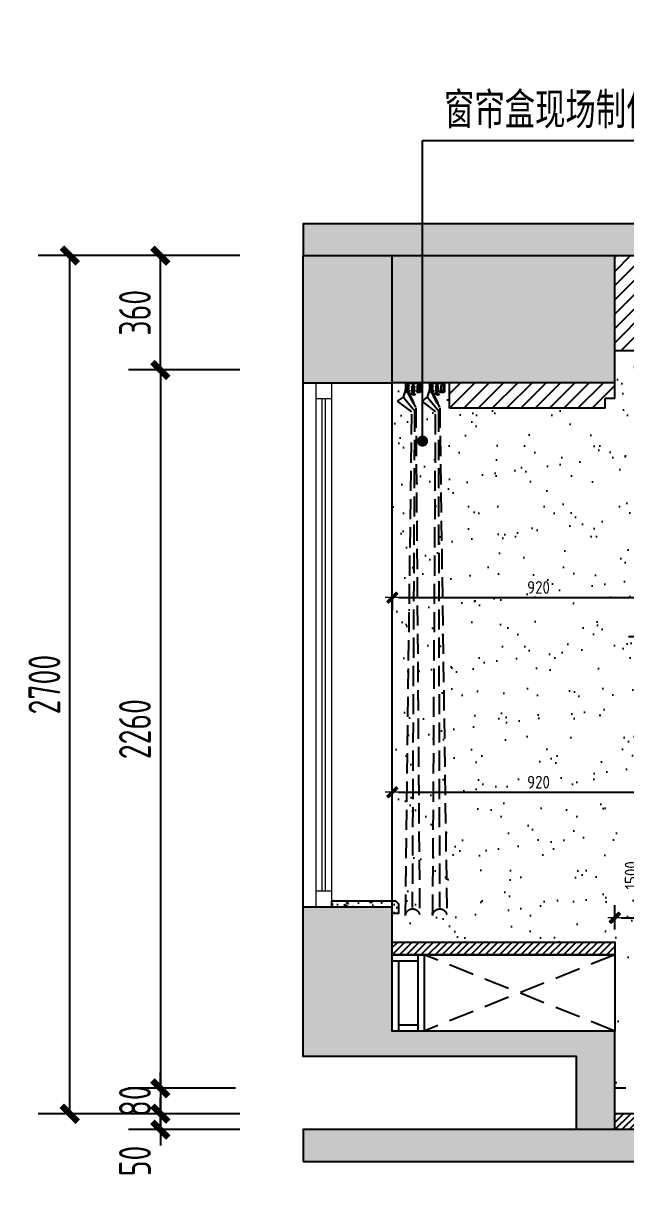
# Model space of a CAD drawing. Header units: millimetres. Extents: x 104198 to 1296755, y -81101 to 81453.
# Drawn here: x 588650 to 590544, y -26823 to -23123 of the extents above; entities that cross this region are included whole.
import ezdxf
from ezdxf.xclip import XClip

# ---------------------------------------------------------------- set-up
doc = ezdxf.new("R2010")
doc.units = ezdxf.units.MM
doc.header["$XCLIPFRAME"] = 0
doc.header["$PDMODE"] = 3
doc.linetypes.add('Ax-B-comp-L2qt-$0$Ax-B-comp-LG-$0${ Wide Dash }', pattern=[12, 4, -2, 4, -2])
doc.linetypes.add('DASH', pattern=[8.89, 6.35, -2.54])
doc.layers.get('Defpoints').update_dxf_attribs({"color": 250})
for name, color, linetype in [('0家具', 51, 'Continuous'), ('11-PL-原始门窗', 1, 'Continuous'), ('D■02 地材填充', 250, 'Continuous'), ('墙体', 7, 'Continuous'), ('天棚图层', 51, 'Continuous'), ('窗户', 1, 'Continuous')]:
    doc.layers.add(name, color=color, linetype=linetype)
doc.layers.add('P★01 活动家具', color=51, linetype='Continuous', lineweight=0)
doc.layers.add('P★06 平面窗户', color=60, linetype='Continuous', lineweight=0)
doc.styles.add('CCD_DIM', font='ARCHS.SHX')
doc.styles.add('尺寸标注', font='ARCHS.SHX', dxfattribs={"width": 0.8})
doc.styles.add('黑体', font='simhei.ttf', dxfattribs={"width": 0.7})
doc.dimstyles.get("Standard").update_dxf_attribs({"dimtxt": 0.18, "dimasz": 0.18, "dimexe": 0.18, "dimexo": 0.0625, "dimgap": 0.09, "dimtad": 0, "dimtih": 1, "dimtoh": 1, "dimdec": 4, "dimzin": 0, "dimdsep": 46, "dimtxsty": 'Standard', "dimcen": 0.09, "dimadec": 0, "dimazin": 0, "dimtfac": 1, "dimtdec": 4, "dimtofl": 0, "dimtmove": 0, "dimatfit": 3, "dimfxl": 1, "dimtolj": 1, "dimtzin": 0, "dimarcsym": 0})
doc.dimstyles.new('海龍1：20', dxfattribs={"dimscale": 20, "dimtxt": 2, "dimasz": 1, "dimexe": 2, "dimexo": 2, "dimgap": 0.6, "dimtad": 1, "dimdec": 0, "dimrnd": 5, "dimdsep": 46, "dimtxsty": 'CCD_DIM', "dimblk": 'WS-cj', "dimcen": 1, "dimclrd": 44, "dimclre": 44, "dimclrt": 2, "dimadec": 0, "dimazin": 2, "dimtfac": 1, "dimtdec": 4, "dimtix": 1, "dimtmove": 2, "dimatfit": 3, "dimldrblk": 'CCD_Leader_Arrow', "dimfxl": 5, "dimfxlon": 1, "dimtolj": 1, "dimarcsym": 0})
doc.dimstyles.new('海龍1：50', dxfattribs={"dimscale": 50, "dimtxt": 2, "dimasz": 1, "dimexe": 2, "dimexo": 2, "dimgap": 0.6, "dimtad": 1, "dimdec": 0, "dimrnd": 5, "dimdsep": 46, "dimtxsty": 'CCD_DIM', "dimblk": 'WS-cj', "dimcen": 1, "dimclrd": 44, "dimclre": 44, "dimclrt": 2, "dimadec": 0, "dimazin": 2, "dimtfac": 1, "dimtdec": 4, "dimtix": 1, "dimtmove": 2, "dimatfit": 3, "dimldrblk": 'CCD_Leader_Arrow', "dimfxl": 5, "dimfxlon": 1, "dimtolj": 1, "dimarcsym": 0})
doc.dimstyles.new('立面标注', dxfattribs={"dimtxt": 100, "dimasz": 35, "dimexe": 20, "dimexo": 100, "dimtad": 1, "dimdec": 0, "dimtxsty": '黑体', "dimblk": 'ARCHTICK', "dimcen": 80, "dimdle": 20, "dimclrd": 251, "dimclre": 251, "dimclrt": 256, "dimadec": 0, "dimazin": 0, "dimtfac": 1, "dimtdec": 0, "dimtix": 1, "dimtmove": 2, "dimatfit": 3, "dimldrblk": 'DOT', "dimfxl": 200, "dimfxlon": 1, "dimarcsym": 0})

# ---------------------------------------------------------------- blocks, each defined once
blk = doc.blocks.new('_ArchTick')
at = {"color": 2, "linetype": 'ByBlock', "const_width": 0.4}
blk.add_lwpolyline([(-0.5, -0.5), (0.5, 0.5)], dxfattribs=at)
blk = doc.blocks.new('*D170')
at = {"color": 44, "lineweight": -2, "transparency": 16777216}
for p, q in [((589810.3, -27171.2), (589810.3, -27515.7)), ((593490.3, -27165.7), (593490.3, -27515.7)), ((593490.3, -27415.7), (589810.3, -27415.7))]:
    blk.add_line(p, q, dxfattribs=at)
at = {"layer": 'Defpoints', "color": 0, "transparency": 16777216}
for p in [(593490.3, -26424), (589810.3, -27071.2), (589810.3, -27415.7)]:
    blk.add_point(p, dxfattribs=at)
at = {"color": 44, "lineweight": -2, "transparency": 16777216, "xscale": 50, "yscale": 50, "zscale": 50, "rotation": 180}
blk.add_blockref('_ArchTick', (589810.3, -27415.7), dxfattribs=at)
at = {"color": 44, "lineweight": -2, "transparency": 16777216, "xscale": 50, "yscale": 50, "zscale": 50}
blk.add_blockref('_ArchTick', (593490.3, -27415.7), dxfattribs=at)
at = {"color": 2, "transparency": 16777216, "insert": (591650.3, -27335.7), "char_height": 100, "attachment_point": 5, "style": '尺寸标注'}
blk.add_mtext('\\A1;3680', dxfattribs=at)
blk = doc.blocks.new('CCD_Leader_Arrow')
at = {"color": 50, "linetype": 'ByBlock'}
blk.add_line((0, 0), (-1, 0), dxfattribs=at)
for points in [[(-0.859, 0.668), (-0.597, 0.852), (-0.24, 0), (0, 0)], [(-0.859, -0.668), (-0.597, -0.852), (-0.24, 0), (0, 0)]]:
    blk.add_solid(points, dxfattribs=at)
blk = doc.blocks.new('WS-cj')
blk.add_hatch(color=2).paths.add_polyline_path([(0.588, 0.818), (-0.818, -0.588), (-0.588, -0.818), (0.818, 0.588)])
at = {"color": 2, "linetype": 'ByBlock', "lineweight": 0}
for p, q in [((-1.1, 0), (0, 0)), ((0, 0), (1.1, 0))]:
    blk.add_line(p, q, dxfattribs=at)
at = {"color": 2}
blk.add_lwpolyline([(0.588, 0.818), (-0.818, -0.588), (-0.588, -0.818), (0.818, 0.588)], close=True, dxfattribs=at)
blk = doc.blocks.new('*D171')
at = {"color": 44, "lineweight": -2, "transparency": 16777216}
for p, q in [((590510.3, -26915), (590510.3, -27265)), ((592890.3, -26915), (592890.3, -27265)), ((592890.3, -27165), (590510.3, -27165))]:
    blk.add_line(p, q, dxfattribs=at)
at = {"layer": 'Defpoints', "color": 0, "transparency": 16777216}
for p in [(592890.3, -26374), (590510.3, -26424), (590510.3, -27165)]:
    blk.add_point(p, dxfattribs=at)
at = {"color": 44, "lineweight": -2, "transparency": 16777216, "xscale": 50, "yscale": 50, "zscale": 50, "rotation": 180}
blk.add_blockref('_ArchTick', (590510.3, -27165), dxfattribs=at)
at = {"color": 44, "lineweight": -2, "transparency": 16777216, "xscale": 50, "yscale": 50, "zscale": 50}
blk.add_blockref('_ArchTick', (592890.3, -27165), dxfattribs=at)
at = {"color": 2, "transparency": 16777216, "insert": (591700.3, -27085), "char_height": 100, "attachment_point": 5, "style": '尺寸标注'}
blk.add_mtext('\\A1;2380', dxfattribs=at)
blk = doc.blocks.new('*D172')
at = {"color": 44, "lineweight": -2, "transparency": 16777216}
for p, q in [((589910.3, -26915), (589910.3, -27265)), ((590510.3, -26915), (590510.3, -27265)), ((590510.3, -27165), (589910.3, -27165))]:
    blk.add_line(p, q, dxfattribs=at)
at = {"layer": 'Defpoints', "color": 0, "transparency": 16777216}
for p in [(590510.3, -26424), (589910.3, -26524), (589910.3, -27165)]:
    blk.add_point(p, dxfattribs=at)
at = {"color": 44, "lineweight": -2, "transparency": 16777216, "xscale": 50, "yscale": 50, "zscale": 50, "rotation": 180}
blk.add_blockref('_ArchTick', (589910.3, -27165), dxfattribs=at)
at = {"color": 44, "lineweight": -2, "transparency": 16777216, "xscale": 50, "yscale": 50, "zscale": 50}
blk.add_blockref('_ArchTick', (590510.3, -27165), dxfattribs=at)
at = {"color": 2, "transparency": 16777216, "insert": (590210.3, -27085), "char_height": 100, "attachment_point": 5, "style": '尺寸标注'}
blk.add_mtext('\\A1;600', dxfattribs=at)
blk = doc.blocks.new('rf g')
at = {"color": 250, "linetype": 'DASH', "ltscale": 10}
for p, q in [((595649.1, -24315.5), (595649.1, -24320.4)), ((595649.1, -24322.4), (595649.1, -24334.5)), ((595649.1, -24322.4), (595649.1, -24334.5)), ((595649.1, -24336.5), (595649.1, -24341.5)), ((595694.5, -24313.5), (595651.1, -24313.5)), ((595661.5, -24343.5), (595651.1, -24343.5)), ((595652.1, -24338.5), (595652.1, -24318.5)), ((595653.6, -24322.9), (595653.6, -24337.9)), ((595654.1, -24316.5), (595658.3, -24316.5)), ((595659.2, -24340.5), (595654.1, -24340.5)), ((595660.1, -24339.2), (595659.2, -24340.5)), ((595659.6, -24337.9), (595659.6, -24322.9)), ((595659.6, -24337.9), (595659.6, -24322.9)), ((595660.5, -24316.5), (595660.5, -24318.5)), ((595660.5, -24316.5), (595685.1, -24316.5)), ((595661.5, -24343.5), (595661.5, -24339.3)), ((595695.5, -24335.1, 0), (595664.5, -24392.2, 0)), ((595668.6, -24339.1), (595668.6, -24329.4)), ((595668.6, -24339.1), (595668.6, -24339.1)), ((595670.4, -24330.7), (595670.4, -24317.6)), ((595671, -24343.4), (595671, -24339.7)), ((595671.6, -24343.9), (595671.3, -24343.9)), ((595671.4, -24316.5), (595674.2, -24316.5)), ((595674.2, -24331.9), (595671.4, -24331.9)), ((595671.6, -24351.7), (595671.6, -24343)), ((595672.5, -24342.1), (595673.2, -24342.1)), ((595674, -24343.4), (595674, -24351.7)), ((595674.3, -24343.9), (595674, -24343.9)), ((595674.6, -24339.7), (595674.6, -24343.4)), ((595675.2, -24317.6), (595675.2, -24330.7)), ((595677, -24329.4), (595677, -24339.1)), ((595684.1, -24343.5), (595684.1, -24339.3)), ((595684.1, -24343.5), (595694.5, -24343.5)), ((595685.1, -24316.5), (595685.1, -24318.5)), ((595685.6, -24339.2), (595686.4, -24340.5)), ((595686.1, -24337.9), (595686.1, -24322.9)), ((595686.1, -24337.9), (595686.1, -24322.9)), ((595686.4, -24340.5), (595691.5, -24340.5)), ((595691.5, -24340.5), (595687.2, -24340.5)), ((595687.3, -24316.5), (595691.5, -24316.5)), ((595691.5, -24316.5), (595687.3, -24316.5)), ((595692.1, -24322.9), (595692.1, -24337.9)), ((595693.5, -24318.5), (595693.5, -24338.5)), ((595693.5, -24338.5), (595693.5, -24318.5)), ((595703.2, -24359, 0), (595695.5, -24335.1, 0)), ((595696.5, -24315.5), (595696.5, -24320.4)), ((595696.5, -24322.4), (595696.5, -24334.5)), ((595696.5, -24322.4), (595696.5, -24334.5)), ((595696.5, -24336.5), (595696.5, -24341.5)), ((595724.2, -24315.5), (595724.2, -24320.4)), ((595724.2, -24322.4), (595724.2, -24334.5)), ((595724.2, -24322.4), (595724.2, -24334.5)), ((595724.2, -24336.5), (595724.2, -24341.5)), ((595769.6, -24313.5), (595726.2, -24313.5)), ((595736.6, -24343.5), (595726.2, -24343.5)), ((595727.2, -24338.5), (595727.2, -24318.5)), ((595728.7, -24322.9), (595728.7, -24337.9)), ((595729.2, -24316.5), (595733.4, -24316.5)), ((595734.3, -24340.5), (595729.2, -24340.5)), ((595735.2, -24339.2), (595734.3, -24340.5)), ((595734.7, -24337.9), (595734.7, -24322.9)), ((595734.7, -24337.9), (595734.7, -24322.9)), ((595735.6, -24316.5), (595735.6, -24318.5)), ((595735.6, -24316.5), (595760.2, -24316.5)), ((595736.6, -24343.5), (595736.6, -24339.3)), ((595770.6, -24335.1, 0), (595739.6, -24392.2, 0)), ((595743.7, -24339.1), (595743.7, -24329.4)), ((595743.7, -24339.1), (595743.7, -24339.1)), ((595745.5, -24330.7), (595745.5, -24317.6)), ((595746.1, -24343.4), (595746.1, -24339.7)), ((595746.7, -24343.9), (595746.4, -24343.9)), ((595746.5, -24316.5), (595749.3, -24316.5)), ((595749.3, -24331.9), (595746.5, -24331.9)), ((595746.7, -24351.7), (595746.7, -24343)), ((595747.6, -24342.1), (595748.3, -24342.1)), ((595749.1, -24343.4), (595749.1, -24351.7)), ((595749.4, -24343.9), (595749.1, -24343.9)), ((595749.7, -24339.7), (595749.7, -24343.4)), ((595750.3, -24317.6), (595750.3, -24330.7)), ((595752.1, -24329.4), (595752.1, -24339.1)), ((595759.2, -24343.5), (595759.2, -24339.3)), ((595759.2, -24343.5), (595769.6, -24343.5)), ((595760.2, -24316.5), (595760.2, -24318.5)), ((595760.7, -24339.2), (595761.5, -24340.5)), ((595761.2, -24337.9), (595761.2, -24322.9)), ((595761.2, -24337.9), (595761.2, -24322.9)), ((595761.5, -24340.5), (595766.6, -24340.5)), ((595766.6, -24340.5), (595762.3, -24340.5)), ((595762.4, -24316.5), (595766.6, -24316.5)), ((595766.6, -24316.5), (595762.4, -24316.5)), ((595767.2, -24322.9), (595767.2, -24337.9)), ((595768.6, -24318.5), (595768.6, -24338.5)), ((595768.6, -24338.5), (595768.6, -24318.5)), ((595778.3, -24359, 0), (595770.6, -24335.1, 0)), ((595771.6, -24315.5), (595771.6, -24320.4)), ((595771.6, -24322.4), (595771.6, -24334.5)), ((595771.6, -24322.4), (595771.6, -24334.5)), ((595771.6, -24336.5), (595771.6, -24341.5)), ((595668.6, -24348.4), (595666.6, -24352.3)), ((595666.6, -24352.3), (595668.4, -24353.2)), ((595668.4, -24353.2), (595670.3, -24349.5)), ((595682, -24354.5), (595670.7, -24377.1)), ((595670.7, -24377.1), (595672.5, -24377.9)), ((595672.5, -24352.6), (595673.2, -24352.6)), ((595672.5, -24377.9), (595683.7, -24356.2)), ((595703.2, -24359, 0), (595672.5, -24396.4, 0)), ((595677.2, -24405.6, 0), (595720.2, -24371.8, 0)), ((595720.2, -24371.8, 0), (595703.2, -24359, 0)), ((595743.7, -24348.4), (595741.7, -24352.3)), ((595741.7, -24352.3), (595743.5, -24353.2)), ((595743.5, -24353.2), (595745.4, -24349.5)), ((595757.1, -24354.5), (595745.8, -24377.1)), ((595745.8, -24377.1), (595747.6, -24377.9)), ((595778.3, -24359, 0), (595747.5, -24396.4, 0)), ((595747.6, -24352.6), (595748.3, -24352.6)), ((595747.6, -24377.9), (595758.8, -24356.2)), ((595752.3, -24405.6, 0), (595797.8, -24371.8, 0)), ((595797.8, -24371.8, 0), (595778.3, -24359, 0)), ((595664.5, -24392.2, 0), (595641.9, -25988.2, 0)), ((595668.8, -24404.4, 0), (595665.1, -25964.3, 0)), ((595686.5, -25987.6, 0), (595677.2, -24405.6, 0)), ((595739.6, -24392.2, 0), (595727.7, -25988.2, 0)), ((595743.9, -24404.4, 0), (595750.9, -25964.3, 0)), ((595772.3, -25987.6, 0), (595752.3, -24405.6, 0))]:
    blk.add_line(p, q, dxfattribs=at)
for centre, radius, start, end in [((595651.1, -24315.5), 2, 90, 180), ((595649.1, -24321.4), 0.999, 270, 90), ((595649.1, -24335.5), 0.999, 270, 90), ((595651.1, -24341.5), 2, 180, 270), ((595654.1, -24318.5), 2, 90, 180), ((595654.1, -24338.5), 2, 180, 270), ((595656.6, -24324.2), 3.25, 22.6805, 157.3193), ((595656.6, -24336.7), 3.25, 202.6807, 337.3195), ((595661, -24315.7), 2.77, 195.2206, 259.8468), ((595660.8, -24339.7), 0.835, 22.312, 145.9796), ((595667.5, -24338.7), 0.757, 118.8586, 287.8987), ((595669, -24341.7), 4.15, 95.3143, 117.5624), ((595669, -24341.7), 2.65, 98.3391, 119.9384), ((595670.4, -24325.9), 1.82, 88.7213, 165.1682), ((595670.4, -24325.9), 1.82, 88.7213, 165.1682), ((595664.2, -24327.4), 4.89, 336.0033, 23.9967), ((595672.8, -24328), 11.9, 249.2673, 290.7327), ((595675.3, -24354.1), 8.73, 16.6475, 139.6153), ((595671.4, -24317.5), 0.996, 89.9947, 188.2586), ((595671.4, -24330.9), 0.996, 171.7414, 270.0053), ((595671.9, -24343.2), 0.921, 195.9269, 230.5269), ((595672.7, -24343.2), 1.12, 102.4955, 170.6491), ((595672.9, -24343.2), 1.12, 350.6491, 77.5045), ((595674.2, -24317.5), 0.996, 351.7414, 90.0053), ((595674.2, -24330.9), 0.996, 269.9947, 8.2586), ((595673.7, -24343.2), 0.921, 309.4731, 344.0731), ((595675.3, -24325.9), 1.82, 14.8318, 91.2787), ((595681.5, -24327.4), 4.89, 156.0033, 203.9967), ((595676.6, -24341.7), 4.15, 62.4376, 84.6857), ((595676.6, -24341.7), 2.65, 60.0616, 81.6609), ((595678.2, -24338.7), 0.757, 252.1013, 61.1414), ((595684.9, -24339.7), 0.835, 34.0204, 157.688), ((595684.6, -24315.7), 2.77, 280.1532, 344.7794), ((595689.1, -24324.2), 3.25, 22.6807, 157.3195), ((595689.1, -24336.7), 3.25, 202.6805, 337.3193), ((595691.5, -24318.5), 2, 0, 90), ((595691.5, -24318.5), 2, 0, 90), ((595691.5, -24338.5), 2, 270, 0), ((595691.5, -24338.5), 2, 270, 0), ((595694.5, -24315.5), 2, 0, 90), ((595694.5, -24341.5), 2, 270, 0), ((595696.5, -24321.4), 0.999, 90, 270), ((595696.5, -24335.5), 0.999, 90, 270), ((595726.2, -24315.5), 2, 90, 180), ((595724.2, -24321.4), 0.999, 270, 90), ((595724.2, -24335.5), 0.999, 270, 90), ((595726.2, -24341.5), 2, 180, 270), ((595729.2, -24318.5), 2, 90, 180), ((595729.2, -24338.5), 2, 180, 270), ((595731.7, -24324.2), 3.25, 22.6805, 157.3193), ((595731.7, -24336.7), 3.25, 202.6807, 337.3195), ((595736.1, -24315.7), 2.77, 195.2206, 259.8468), ((595735.8, -24339.7), 0.835, 22.312, 145.9796), ((595742.5, -24338.7), 0.757, 118.8586, 287.8987), ((595744.1, -24341.7), 4.15, 95.3143, 117.5624), ((595744.1, -24341.7), 2.65, 98.3391, 119.9384), ((595745.5, -24325.9), 1.82, 88.7213, 165.1682), ((595745.5, -24325.9), 1.82, 88.7213, 165.1682), ((595739.3, -24327.4), 4.89, 336.0033, 23.9967), ((595747.9, -24328), 11.9, 249.2673, 290.7327), ((595750.4, -24354.1), 8.73, 16.6475, 139.6153), ((595746.5, -24317.5), 0.996, 89.9947, 188.2586), ((595746.5, -24330.9), 0.996, 171.7414, 270.0053), ((595747, -24343.2), 0.921, 195.9269, 230.5269), ((595747.8, -24343.2), 1.12, 102.4955, 170.6491), ((595748, -24343.2), 1.12, 350.6491, 77.5045), ((595749.3, -24317.5), 0.996, 351.7414, 90.0053), ((595749.3, -24330.9), 0.996, 269.9947, 8.2586), ((595748.8, -24343.2), 0.921, 309.4731, 344.0731), ((595750.4, -24325.9), 1.82, 14.8318, 91.2787), ((595756.6, -24327.4), 4.89, 156.0033, 203.9967), ((595751.7, -24341.7), 4.15, 62.4376, 84.6857), ((595751.7, -24341.7), 2.65, 60.0616, 81.6609), ((595753.3, -24338.7), 0.757, 252.1013, 61.1414), ((595760, -24339.7), 0.835, 34.0204, 157.688), ((595759.7, -24315.7), 2.77, 280.1532, 344.7794), ((595764.2, -24324.2), 3.25, 22.6807, 157.3195), ((595764.2, -24336.7), 3.25, 202.6805, 337.3193), ((595766.6, -24318.5), 2, 0, 90), ((595766.6, -24318.5), 2, 0, 90), ((595766.6, -24338.5), 2, 270, 0), ((595766.6, -24338.5), 2, 270, 0), ((595769.6, -24315.5), 2, 0, 90), ((595769.6, -24341.5), 2, 270, 0), ((595771.6, -24321.4), 0.999, 90, 270), ((595771.6, -24335.5), 0.999, 90, 270), ((595675.3, -24354.1), 6.72, 355.9947, 137.7927), ((595672.7, -24351.5), 1.12, 189.3509, 257.5045), ((595672.9, -24351.5), 1.12, 282.4955, 9.3509), ((595675.3, -24354.1), 8.72, 345.6957, 16.6475), ((595750.4, -24354.1), 6.72, 355.9947, 137.7927), ((595747.8, -24351.5), 1.12, 189.3509, 257.5045), ((595748, -24351.5), 1.12, 282.4955, 9.3509), ((595750.4, -24354.1), 8.72, 345.6957, 16.6475), ((595679.8, -24404.6, 0), 11, 131.9958, 179.1495), ((595754.9, -24404.6, 0), 11, 131.9958, 179.1495), ((595664.2, -25991.4), 22.3, 3.9451, 175.6755), ((595749.9, -25991.4), 22.3, 3.9451, 175.6755)]:
    blk.add_arc(centre, radius, start, end, dxfattribs=at)
blk = doc.blocks.new('*D209')
at = {"color": 44, "lineweight": -2, "transparency": 16777216}
for p, q in [((589080.8, -26473.5), (589080.8, -26423.5)), ((589291.4, -26473.5), (588980.8, -26473.5)), ((589080.8, -26473.5), (589080.8, -26553.5)), ((589269.5, -26553.5), (588980.8, -26553.5)), ((589080.8, -26553.5), (589080.8, -26603.5))]:
    blk.add_line(p, q, dxfattribs=at)
at = {"layer": 'Defpoints', "color": 0, "transparency": 16777216}
for p in [(589391.4, -26473.5), (589080.8, -26553.5), (589369.5, -26553.5)]:
    blk.add_point(p, dxfattribs=at)
at = {"color": 44, "lineweight": -2, "transparency": 16777216, "xscale": 50, "yscale": 50, "zscale": 50}
for p, rotation in [((589080.8, -26473.5), 270), ((589080.8, -26553.5), 90)]:
    blk.add_blockref('_ArchTick', p, dxfattribs=dict(at, rotation=rotation))
at = {"color": 2, "transparency": 16777216, "insert": (589000.8, -26513.5), "char_height": 100, "attachment_point": 5, "rotation": 90, "style": '尺寸标注'}
blk.add_mtext('\\A1;80', dxfattribs=at)
blk = doc.blocks.new('*D210')
at = {"color": 44, "lineweight": -2, "transparency": 16777216}
for p, q in [((589045.9, -23853.5), (588695.9, -23853.5)), ((588795.9, -26553.5), (588795.9, -23853.5)), ((589045.9, -26553.5), (588695.9, -26553.5))]:
    blk.add_line(p, q, dxfattribs=at)
at = {"layer": 'Defpoints', "color": 0, "transparency": 16777216}
for p in [(588795.9, -23853.5), (589790.3, -23853.5), (589280.8, -26553.5)]:
    blk.add_point(p, dxfattribs=at)
at = {"color": 44, "lineweight": -2, "transparency": 16777216, "xscale": 50, "yscale": 50, "zscale": 50}
for p, rotation in [((588795.9, -23853.5), 90), ((588795.9, -26553.5), 270)]:
    blk.add_blockref('_ArchTick', p, dxfattribs=dict(at, rotation=rotation))
at = {"color": 2, "transparency": 16777216, "insert": (588715.9, -25203.5), "char_height": 100, "attachment_point": 5, "rotation": 90, "style": '尺寸标注'}
blk.add_mtext('\\A1;2700', dxfattribs=at)
blk = doc.blocks.new('*D211')
at = {"color": 44, "lineweight": -2, "transparency": 16777216}
for p, q in [((589330.8, -24213.5), (588980.8, -24213.5)), ((589080.8, -24213.5), (589080.8, -26473.5)), ((589317.1, -26473.5), (588980.8, -26473.5))]:
    blk.add_line(p, q, dxfattribs=at)
at = {"layer": 'Defpoints', "color": 0, "transparency": 16777216}
for p in [(589790.3, -24213.5), (589080.8, -26473.5), (589417.1, -26473.5)]:
    blk.add_point(p, dxfattribs=at)
at = {"color": 44, "lineweight": -2, "transparency": 16777216, "xscale": 50, "yscale": 50, "zscale": 50}
for p, rotation in [((589080.8, -24213.5), 90), ((589080.8, -26473.5), 270)]:
    blk.add_blockref('_ArchTick', p, dxfattribs=dict(at, rotation=rotation))
at = {"color": 2, "transparency": 16777216, "insert": (589000.8, -25343.5), "char_height": 100, "attachment_point": 5, "rotation": 90, "style": '尺寸标注'}
blk.add_mtext('\\A1;2260', dxfattribs=at)
blk = doc.blocks.new('*D212')
at = {"color": 44, "lineweight": -2, "transparency": 16777216}
for p, q in [((589330.8, -23853.5), (588980.8, -23853.5)), ((589080.8, -24213.5), (589080.8, -23853.5)), ((589330.8, -24213.5), (588980.8, -24213.5))]:
    blk.add_line(p, q, dxfattribs=at)
at = {"layer": 'Defpoints', "color": 0, "transparency": 16777216}
for p in [(589080.8, -23853.5), (589790.3, -23853.5), (589790.3, -24213.5)]:
    blk.add_point(p, dxfattribs=at)
at = {"color": 44, "lineweight": -2, "transparency": 16777216, "xscale": 50, "yscale": 50, "zscale": 50}
for p, rotation in [((589080.8, -23853.5), 90), ((589080.8, -24213.5), 270)]:
    blk.add_blockref('_ArchTick', p, dxfattribs=dict(at, rotation=rotation))
at = {"color": 2, "transparency": 16777216, "insert": (589000.8, -24033.5), "char_height": 100, "attachment_point": 5, "rotation": 90, "style": '尺寸标注'}
blk.add_mtext('\\A1;360', dxfattribs=at)
blk = doc.blocks.new('*D213')
at = {"color": 44, "lineweight": -2, "transparency": 16777216}
for p, q in [((589080.8, -26553.5), (589080.8, -26503.5)), ((589330.8, -26553.5), (588980.8, -26553.5)), ((589080.8, -26603.5), (589080.8, -26553.5)), ((589330.8, -26603.5), (588980.8, -26603.5)), ((589080.8, -26603.5), (589080.8, -26653.5))]:
    blk.add_line(p, q, dxfattribs=at)
at = {"layer": 'Defpoints', "color": 0, "transparency": 16777216}
for p in [(589080.8, -26553.5), (589790.3, -26553.5), (589790.3, -26603.5)]:
    blk.add_point(p, dxfattribs=at)
at = {"color": 44, "lineweight": -2, "transparency": 16777216, "xscale": 50, "yscale": 50, "zscale": 50}
for p, rotation in [((589080.8, -26553.5), 270), ((589080.8, -26603.5), 90)]:
    blk.add_blockref('_ArchTick', p, dxfattribs=dict(at, rotation=rotation))
at = {"color": 2, "transparency": 16777216, "insert": (589000.8, -26702.4), "char_height": 100, "attachment_point": 5, "rotation": 90, "style": '尺寸标注'}
blk.add_mtext('\\A1;50', dxfattribs=at)
blk = doc.blocks.new('_Dot')
at = {"color": 2, "linetype": 'ByBlock', "lineweight": -2}
blk.add_line((-0.5, 0), (-1, 0), dxfattribs=at)
at = {"color": 2, "linetype": 'ByBlock', "const_width": 0.5}
blk.add_lwpolyline([(-0.25, 0, 1), (0.25, 0, 1)], format="xyb", close=True, dxfattribs=at)
blk = doc.blocks.new('fhdghrthe')
at = {"layer": '11-PL-原始门窗', "color": 251}
for p, q in [((572756, 18110.1), (575486, 18110.1)), ((572756, 18030.1), (575406, 18030.1))]:
    blk.add_line(p, q, dxfattribs=at)
at = {"layer": 'P★01 活动家具', "color": 250}
blk.add_line((575135.1, 17770.1), (572756, 17770.1), dxfattribs=at)
at = {"layer": '墙体', "color": 251}
blk.add_line((572756, 17250.1), (575316, 17250.1), dxfattribs=at)
at = {"layer": '窗户', "color": 1}
for p, q in [((572756, 18190.1), (575566, 18190.1)), ((572756, 17950.1), (575315.1, 17950.1))]:
    blk.add_line(p, q, dxfattribs=at)
blk = doc.blocks.new('*D663')
at = {"color": 44, "lineweight": -2, "transparency": 16777216}
for p, q in [((589810.3, -26915), (589810.3, -27265)), ((589910.3, -26915), (589910.3, -27265)), ((589810.3, -27165), (589760.3, -27165)), ((589910.3, -27165), (589810.3, -27165)), ((589910.3, -27165), (589960.3, -27165))]:
    blk.add_line(p, q, dxfattribs=at)
at = {"layer": 'Defpoints', "color": 0, "transparency": 16777216}
for p in [(589810.3, -26424), (589910.3, -26424), (589810.3, -27165)]:
    blk.add_point(p, dxfattribs=at)
at = {"color": 44, "lineweight": -2, "transparency": 16777216, "xscale": 50, "yscale": 50, "zscale": 50}
blk.add_blockref('_ArchTick', (589810.3, -27165), dxfattribs=at)
at = {"color": 44, "lineweight": -2, "transparency": 16777216, "xscale": 50, "yscale": 50, "zscale": 50, "rotation": 180}
blk.add_blockref('_ArchTick', (589910.3, -27165), dxfattribs=at)
at = {"color": 2, "transparency": 16777216, "insert": (589860.3, -27085), "char_height": 100, "attachment_point": 5, "style": '尺寸标注'}
blk.add_mtext('\\A1;100', dxfattribs=at)
blk = doc.blocks.new('*D710')
at = {"color": 44, "lineweight": -2, "transparency": 16777216}
for p, q in [((589810.3, -25642.4), (589810.3, -25502.4)), ((590730.3, -25642.4), (590730.3, -25502.4)), ((589830.3, -25542.4), (590710.3, -25542.4))]:
    blk.add_line(p, q, dxfattribs=at)
at = {"layer": 'Defpoints', "color": 0, "transparency": 16777216}
for p in [(590730.3, -25542.4), (590730.3, -25767.5), (589810.3, -25964.9)]:
    blk.add_point(p, dxfattribs=at)
at = {"color": 44, "lineweight": -2, "transparency": 16777216, "xscale": 20, "yscale": 20, "zscale": 20, "rotation": 180}
blk.add_blockref('WS-cj', (589810.3, -25542.4), dxfattribs=at)
at = {"color": 44, "lineweight": -2, "transparency": 16777216, "xscale": 20, "yscale": 20, "zscale": 20}
blk.add_blockref('WS-cj', (590730.3, -25542.4), dxfattribs=at)
at = {"color": 2, "transparency": 16777216, "insert": (590270.3, -25510.4), "char_height": 40, "attachment_point": 5, "style": 'CCD_DIM'}
blk.add_mtext('\\A1;920', dxfattribs=at)
blk = doc.blocks.new('*D996')
at = {"color": 44, "lineweight": -2, "transparency": 16777216}
for p, q in [((590730.3, -24863.5), (590730.3, -24969.8)), ((589810.3, -24921.4), (589810.3, -24969.8)), ((589830.3, -24929.8), (590710.3, -24929.8))]:
    blk.add_line(p, q, dxfattribs=at)
at = {"layer": 'Defpoints', "color": 0, "transparency": 16777216}
for p in [(590730.3, -24823.5), (589810.3, -24881.4), (590730.3, -24929.8)]:
    blk.add_point(p, dxfattribs=at)
at = {"color": 44, "lineweight": -2, "transparency": 16777216, "xscale": 20, "yscale": 20, "zscale": 20, "rotation": 180}
blk.add_blockref('WS-cj', (589810.3, -24929.8), dxfattribs=at)
at = {"color": 44, "lineweight": -2, "transparency": 16777216, "xscale": 20, "yscale": 20, "zscale": 20}
blk.add_blockref('WS-cj', (590730.3, -24929.8), dxfattribs=at)
at = {"color": 2, "transparency": 16777216, "insert": (590270.3, -24897.8), "char_height": 40, "attachment_point": 5, "style": 'CCD_DIM'}
blk.add_mtext('\\A1;920', dxfattribs=at)
blk = doc.blocks.new('*D999')
at = {"color": 44, "lineweight": -2, "transparency": 16777216}
for p, q in [((590510.3, -25973.5), (590510.3, -25897.3)), ((590530.3, -25937.3), (590930.3, -25937.3)), ((590950.3, -25928.3), (590950.3, -25977.3))]:
    blk.add_line(p, q, dxfattribs=at)
at = {"layer": 'Defpoints', "color": 0, "transparency": 16777216}
for p in [(590950.3, -25888.3), (590950.3, -25937.3), (590510.3, -26013.5)]:
    blk.add_point(p, dxfattribs=at)
at = {"color": 44, "lineweight": -2, "transparency": 16777216, "xscale": 20, "yscale": 20, "zscale": 20, "rotation": 180}
blk.add_blockref('WS-cj', (590510.3, -25937.3), dxfattribs=at)
at = {"color": 44, "lineweight": -2, "transparency": 16777216, "xscale": 20, "yscale": 20, "zscale": 20}
blk.add_blockref('WS-cj', (590950.3, -25937.3), dxfattribs=at)
at = {"color": 2, "transparency": 16777216, "insert": (590730.3, -25905.3), "char_height": 40, "attachment_point": 5, "style": 'CCD_DIM'}
blk.add_mtext('\\A1;440', dxfattribs=at)
blk = doc.blocks.new('*D1030')
at = {"color": 44, "lineweight": -2, "transparency": 16777216}
for p, q in [((590615.3, -25053.5), (590553.7, -25053.5)), ((590593.7, -25073.5), (590593.7, -26533.5)), ((590615.3, -26553.5), (590553.7, -26553.5))]:
    blk.add_line(p, q, dxfattribs=at)
at = {"layer": 'Defpoints', "color": 0, "transparency": 16777216}
for p in [(590655.3, -25053.5), (590593.7, -26553.5), (590655.3, -26553.5)]:
    blk.add_point(p, dxfattribs=at)
at = {"color": 44, "lineweight": -2, "transparency": 16777216, "xscale": 20, "yscale": 20, "zscale": 20}
for p, rotation in [((590593.7, -25053.5), 90), ((590593.7, -26553.5), 270)]:
    blk.add_blockref('WS-cj', p, dxfattribs=dict(at, rotation=rotation))
at = {"color": 2, "transparency": 16777216, "insert": (590561.7, -25803.5), "char_height": 40, "attachment_point": 5, "rotation": 90, "style": 'CCD_DIM'}
blk.add_mtext('\\A1;1500', dxfattribs=at)

msp = doc.modelspace()

# ---------------------------------------------------------------- hatches: boundary and pattern name
h = msp.add_hatch(color=252)
h.dxf.hatch_style = 1
h.paths.add_polyline_path([(593630.3, -26603.5), (593490.3, -26603.5), (589530.3, -26603.5), (589530.3, -26703.5), (593630.3, -26703.5)])
h.paths.add_polyline_path([(590510.3, -26293.5), (589810.3, -26293.5), (589810.3, -26053.5), (589810.3, -26013.5), (589810.3, -25903.5), (589530.3, -25903.5), (589530.3, -26373.5), (590390.3, -26373.5), (590390.3, -26603.5), (590510.3, -26603.5)])
h.paths.add_polyline_path([(589810.3, -23853.5), (589530.3, -23853.5), (589530.3, -24253.5), (589810.3, -24253.5)])
h.paths.add_polyline_path([(590510.3, -23853.5), (589810.3, -23853.5), (589810.3, -24253.5), (590510.3, -24253.5)])
h.paths.add_polyline_path([(593630.3, -23753.5), (589530.3, -23753.5), (589530.3, -23853.5), (593630.3, -23853.5)])
h.paths.add_polyline_path([(593630.3, -23853.5), (593490.3, -23853.5), (593490.3, -24153.5), (593490.3, -26603.5), (593630.3, -26603.5)])
h = msp.add_hatch()
h.set_pattern_fill('AR-SAND', color=8, scale=3, style=0)
h.set_pattern_definition([(37.5, (590510.34, -24213.46), (-4.8, 146.824), [0, -115.824, 0, -129.54, 0, -123.825]), (7.5, (590510.34, -24213.46), (134.857, 215.048), [0, -62.484, 0, -104.394, 0, -40.005]), (327.5, (590416.61, -24213.46), (237.298, 0.431), [0, -38.1, 0, -137.16, 0, -179.07]), (317.5, (590416.61, -24213.46), (229.067, 66.879), [0, -19.05, 0, -89.916, 0, -102.87])])
h.paths.add_polyline_path([(592890.3, -24153.5), (590510.3, -24153.5), (590510.3, -24213.5), (592890.3, -24213.5)])
h = msp.add_hatch()
h.set_pattern_fill('AR-SAND', color=8, scale=3, style=0)
h.set_pattern_definition([(37.5, (589810.34, -26553.46), (-4.8, 146.824), [0, -115.824, 0, -129.54, 0, -123.825]), (7.5, (589810.34, -26553.46), (134.857, 215.048), [0, -62.484, 0, -104.394, 0, -40.005]), (327.5, (589716.61, -26553.46), (237.2977, 0.431), [0, -38.1, 0, -137.16, 0, -179.07]), (317.5, (589716.61, -26553.46), (229.067, 66.879), [0, -19.05, 0, -89.916, 0, -102.87])])
h.paths.add_polyline_path([(592890.3, -24213.5), (590510.3, -24213.5), (590510.3, -24303.5), (590480.3, -24303.5), (590480.3, -24333.5), (589990.3, -24333.5), (589990.3, -24253.5), (589810.3, -24253.5), (589810.3, -25883.5), (589820.3, -25883.5), (589830.3, -25893.5), (589830.3, -25923.5), (589810.3, -25923.5), (589810.3, -26013.5), (590510.3, -26013.5), (590510.3, -26473.5), (590537.6, -26473.5), (590537.6, -26134.3), (590725.2, -26134.3), (590725.2, -25864.9), (590534.2, -25864.9), (590534.2, -25635.3), (590958.2, -25635.3), (590958.2, -25647.5), (590958.2, -25864.8), (590771.3, -25864.8), (590771.3, -26134.2), (590961.2, -26134.2), (590961.2, -26286.6), (591006.6, -26215.2), (591006.6, -25635), (592364.4, -25635), (592364.4, -26203), (592370.3, -26237), (592425.2, -26286.2), (592425.2, -26142.9), (592611.8, -26142.9), (592611.8, -25856.8), (592419.5, -25856.8), (592419.5, -25633.8), (592836.2, -25633.8), (592836.2, -25853.8), (592643.7, -25853.8), (592643.7, -26142.7), (592830, -26142.7), (592830, -26157.5), (592830, -26553.5), (592890.3, -26553.5)])
h.paths.add_polyline_path([(592224.3, -24810.3), (592224.3, -25396.6), (591149.3, -25396.6), (591149.3, -24810.3)], flags=16)
h = msp.add_hatch()
h.set_pattern_fill('AR-CONC', color=251, scale=0.3, style=0)
h.set_pattern_definition([(130, (1183531.245, -70), (-54.6554007, -4.7817257), [5.715, -62.865]), (185, (1183531.245, -70), (10.572848, 57.316993), [4.572, -50.292]), (79.549, (1183526.69, -70.4), (-44.0827505, 52.5350063), [4.857, -53.427]), (133.8158, (1183531.245, -54.76), (-81.323712, -12.612698), [8.5725, -94.2975]), (83.3644, (1183524.47, -55.81), (-71.22127, 74.227667), [7.2855, -80.1405]), (188.816, (1183531.245, -54.76), (-71.221382, 74.227535), [6.858, -75.438]), (159, (1183523.625, -58.57), (-45.484464, -30.6796556), [5.715, -62.865]), (214, (1183523.625, -58.57), (-18.5406085, 55.25639), [4.572, -50.292]), (108.5486, (1183519.835, -61.127), (-64.024947, 24.5768573), [4.857, -53.427]), (142.5, (1183531.245, -70), (-0.926581, 25.36651166), [0, -49.6824, 0, -51.054, 0, -50.4825]), (172.5, (1183531.245, -70), (-20.0458988, 30.0541724), [0, -29.1084, 0, -48.5394, 0, -19.2405]), (212.5, (1183548.238, -70), (-40.67717855, -1.7186232), [0, -19.05, 0, -59.436, 0, -78.867]), (222.5, (1183555.858, -70), (-44.4387544, 7.6279473), [0, -24.765, 0, -39.4716, 0, -56.007])])
h.paths.add_polyline_path([(589619.8, -25903.5), (589619.8, -25893.5), (589619.8, -25883.5), (589820.3, -25883.5), (589830.3, -25893.5), (589830.3, -25923.5), (589810.3, -25923.5), (589810.3, -25903.5)])
at = {"layer": 'D■02 地材填充'}
h = msp.add_hatch(dxfattribs=at)
h.set_pattern_fill('ANSI31', color=256, scale=10, angle=180, style=0)
h.set_pattern_definition([(225, (589990.338, -24333.46), (22.45064, -22.45064), [])])
h.paths.add_polyline_path([(593490.3, -23853.5), (592790.3, -23853.5), (592790.3, -24153.5), (592890.3, -24153.5), (593390.3, -24153.5), (593390.3, -24213.5), (593490.3, -24213.5)])
h.paths.add_polyline_path([(590610.3, -23853.5), (590510.3, -23853.5), (590510.3, -24153.5), (590610.3, -24153.5)])
h.paths.add_polyline_path([(590480.3, -24303.5), (590510.3, -24303.5), (590510.3, -24253.5), (589990.3, -24253.5), (589990.3, -24333.5), (590480.3, -24333.5)])
h = msp.add_hatch(dxfattribs=at)
h.set_pattern_fill('ANSI31', color=256, scale=5, angle=180, style=0)
h.set_pattern_definition([(225, (589810.338, -26053.462), (11.22532, -11.22532), [])])
h.paths.add_polyline_path([(590510.3, -26013.5), (589810.3, -26013.5), (589810.3, -26053.5), (589890.3, -26053.5), (590510.3, -26053.5)])
h = msp.add_hatch(dxfattribs=at)
h.set_pattern_fill('ANSI31', color=256, scale=5, angle=180, style=0)
h.set_pattern_definition([(225, (590510.338, -26603.462), (11.22532, -11.22532), [])])
h.paths.add_polyline_path([(590510.3, -26603.5), (593490.3, -26603.5), (593490.3, -26553.5), (590510.3, -26553.5)])

# ---------------------------------------------------------------- linework, layer by layer
at = {"color": 2}
for p, q in [((590510.3, -24303.5), (590510.3, -23853.5)), ((592890.3, -24153.5), (590510.3, -24153.5)), ((590510.3, -24253.5), (589810.3, -24253.5)), ((589990.3, -24333.5), (589990.3, -24253.5)), ((590480.3, -24333.5), (590480.3, -24303.5)), ((590510.3, -24303.5), (590480.3, -24303.5)), ((590480.3, -24333.5), (589990.3, -24333.5)), ((589810.3, -25903.5), (589530.3, -25903.5)), ((589890.3, -26053.5), (589810.3, -26053.5)), ((589890.3, -26073.5), (589810.3, -26073.5)), ((589830.3, -26073.5), (589830.3, -26293.5)), ((589890.3, -26053.5), (589890.3, -26293.5)), ((589910.3, -26053.5), (589910.3, -26293.5)), ((589830.3, -26273.5), (589890.3, -26273.5)), ((590545.3, -26473.5), (590510.3, -26473.5)), ((593490.3, -26553.5), (590510.3, -26553.5))]:
    msp.add_line(p, q, dxfattribs=at)
at = {"color": 252}
for p, q in [((589530.3, -24253.5), (589810.3, -24253.5)), ((589810.3, -25903.5), (589530.3, -25903.5)), ((589810.3, -26603.5), (589530.3, -26603.5))]:
    msp.add_line(p, q, dxfattribs=at)
at = {"color": 8}
msp.add_line((589810.3, -25903.5), (589530.3, -25903.5), dxfattribs=at)
msp.add_line((589810.3, -25903.5), (589530.3, -25903.5), dxfattribs=at)
at = {"color": 250, "linetype": 'Ax-B-comp-L2qt-$0$Ax-B-comp-LG-$0${ Wide Dash }', "ltscale": 20}
for p, q in [((590510.3, -26293.5), (589910.3, -26053.5)), ((590510.3, -26053.5), (589910.3, -26293.5))]:
    msp.add_line(p, q, dxfattribs=at)
at = {"color": 252}
for points in [[(593630.3, -23753.5), (589530.3, -23753.5), (589530.3, -23853.5), (593630.3, -23853.5)], [(589530.3, -26703.5), (593630.3, -26703.5), (593630.3, -26603.5), (589530.3, -26603.5)]]:
    msp.add_lwpolyline(points, close=True, dxfattribs=at)
for points in [[(590390.3, -26603.5), (590390.3, -26373.5), (589530.3, -26373.5), (589530.3, -23853.5)], [(590510.3, -26603.5), (590510.3, -26293.5), (589810.3, -26293.5), (589810.3, -23853.5)]]:
    msp.add_lwpolyline(points, dxfattribs=at)
at = {"color": 2}
for points in [[(590510.3, -26053.5), (589810.3, -26053.5), (589810.3, -26013.5), (590510.3, -26013.5)], [(589810.3, -26053.5), (590510.3, -26053.5), (590510.3, -26293.5), (589810.3, -26293.5)]]:
    msp.add_lwpolyline(points, close=True, dxfattribs=at)
msp.add_lwpolyline([(590510.3, -26293.5), (590510.3, -26293.5), (589810.3, -26293.5)], dxfattribs=at)
at = {"layer": 'D■02 地材填充', "color": 3, "ltscale": 20}
msp.add_lwpolyline([(589619.8, -25903.5), (589619.8, -25883.5), (589820.3, -25883.5), (589830.3, -25893.5), (589830.3, -25923.5), (589810.3, -25923.5), (589810.3, -25903.5)], close=True, dxfattribs=at)
at = {"layer": 'P★06 平面窗户', "ltscale": 20}
for p, q in [((589589.8, -25853.5), (589589.8, -24303.5)), ((589599.8, -25853.5), (589599.8, -24303.5))]:
    msp.add_line(p, q, dxfattribs=at)
at = {"layer": 'P★06 平面窗户', "color": 8, "ltscale": 20}
msp.add_line((589619.8, -25853.5), (589619.8, -24303.5), dxfattribs=at)
msp.add_lwpolyline([(589619.8, -25903.5), (589619.8, -24253.5), (589569.8, -24253.5), (589569.8, -25903.5)], close=True, dxfattribs=at)
at = {"layer": 'P★06 平面窗户', "ltscale": 20}
for points in [[(589619.8, -24303.5), (589619.8, -24253.5), (589569.8, -24253.5), (589569.8, -24303.5)], [(589619.8, -25903.5), (589619.8, -25853.5), (589569.8, -25853.5), (589569.8, -25903.5)]]:
    msp.add_lwpolyline(points, close=True, dxfattribs=at)

# ---------------------------------------------------------------- block references
at = {"color": 1}
ref = msp.add_blockref('fhdghrthe', (607760.4, -596775.4), dxfattribs=dict(at, rotation=90))
XClip(ref).set_block_clipping_path([(574499.7981608541, 13821.1593150497), (575826.3413526117, 18532.7356042083)])
at = {"color": 2, "xscale": -1}
msp.add_blockref('rf g', (1185624, 60), dxfattribs=at)

# ---------------------------------------------------------------- texts
at = {"layer": '天棚图层', "insert": (590641.4, -23453.4), "char_height": 100, "attachment_point": 9, "style": '黑体'}
msp.add_mtext('窗帘盒现场制作', dxfattribs=at)

# ---------------------------------------------------------------- dimensions: what is measured, and where the dimension line sits
for base, p1, p2, dimstyle, override, picture, middle in [((588795.9, -23853.5), (589280.8, -26553.5), (589790.3, -23853.5), '海龍1：50', {"dimtxsty": '尺寸标注', "dimblk1": 'ArchTick', "dimblk2": 'ArchTick', "dimsah": 1}, '*D210', (588715.9, -25203.5)), ((589080.8, -23853.5), (589790.3, -24213.5), (589790.3, -23853.5), '海龍1：50', {"dimtxsty": '尺寸标注', "dimblk1": 'ArchTick', "dimblk2": 'ArchTick', "dimsah": 1}, '*D212', (589000.8, -24033.5)), ((589080.8, -26473.5), (589790.3, -24213.5), (589417.1, -26473.5), '海龍1：50', {"dimtxsty": '尺寸标注', "dimblk1": 'ArchTick', "dimblk2": 'ArchTick', "dimsah": 1}, '*D211', (589000.8, -25343.5)), ((590593.7, -26553.5), (590655.3, -25053.5), (590655.3, -26553.5), 'Standard', {"dimscale": 20, "dimtxt": 2, "dimasz": 1, "dimexe": 2, "dimexo": 2, "dimgap": 0.6, "dimtad": 1, "dimtih": 0, "dimtoh": 0, "dimdec": 0, "dimrnd": 5, "dimzin": 8, "dimtxsty": 'CCD_DIM', "dimblk": 'WS-cj', "dimcen": 1, "dimclrd": 44, "dimclre": 44, "dimclrt": 2, "dimazin": 2, "dimtix": 1, "dimtofl": 1, "dimtmove": 2, "dimldrblk": 'CCD_Leader_Arrow', "dimfxl": 5, "dimfxlon": 1, "dimtzin": 8}, '*D1030', (590561.7, -25803.5)), ((589080.8, -26553.5), (589391.4, -26473.5), (589369.5, -26553.5), '海龍1：50', {"dimtxsty": '尺寸标注', "dimblk1": 'ArchTick', "dimblk2": 'ArchTick', "dimsah": 1}, '*D209', (589000.8, -26513.5))]:
    dim = msp.add_linear_dim(base=base, p1=p1, p2=p2, angle=90, dimstyle=dimstyle, override=override)
    dim.commit()
    dim.dimension.update_dxf_attribs({"geometry": picture, "text_midpoint": middle})
at = {"color": 2}
for base, p1, p2, picture, middle in [((590730.3, -24929.8), (589810.3, -24881.4), (590730.3, -24823.5), '*D996', (590270.3, -24897.8)), ((590730.3, -25542.4), (589810.3, -25964.9), (590730.3, -25767.5), '*D710', (590270.3, -25510.4)), ((590950.3, -25937.3), (590510.3, -26013.5), (590950.3, -25888.3), '*D999', (590730.3, -25905.3))]:
    dim = msp.add_linear_dim(base=base, p1=p1, p2=p2, dimstyle='海龍1：20', dxfattribs=at)
    dim.commit()
    dim.dimension.update_dxf_attribs({"geometry": picture, "text_midpoint": middle})
for base, p1, p2, picture, middle in [((590510.3, -27165), (592890.3, -26374), (590510.3, -26424), '*D171', (591700.3, -27085)), ((589810.3, -27165), (589910.3, -26424), (589810.3, -26424), '*D663', (589860.3, -27085)), ((589810.3, -27415.7), (593490.3, -26424), (589810.3, -27071.2), '*D170', (591650.3, -27335.7)), ((589910.3, -27165), (590510.3, -26424), (589910.3, -26524), '*D172', (590210.3, -27085))]:
    dim = msp.add_linear_dim(base=base, p1=p1, p2=p2, dimstyle='海龍1：50', override={"dimtxsty": '尺寸标注', "dimblk1": 'ArchTick', "dimblk2": 'ArchTick', "dimsah": 1})
    dim.commit()
    dim.dimension.update_dxf_attribs({"geometry": picture, "text_midpoint": middle})
dim = msp.add_linear_dim(base=(589080.8, -26553.5), p1=(589790.3, -26603.5), p2=(589790.3, -26553.5), angle=90, dimstyle='海龍1：50', override={"dimtxsty": '尺寸标注', "dimblk1": 'ArchTick', "dimblk2": 'ArchTick', "dimsah": 1})
dim.commit()
dim.dimension.update_dxf_attribs({"geometry": '*D213', "text_midpoint": (589000.8, -26702.4), "dimtype": 160})

# ---------------------------------------------------------------- leaders
at = {"layer": '0家具', "color": 51}
msp.add_leader([(589905.4, -24437.2), (589905.4, -23491.6), (590668.7, -23491.6)], dimstyle='立面标注', dxfattribs=at)

doc.saveas('drawing.dxf')
